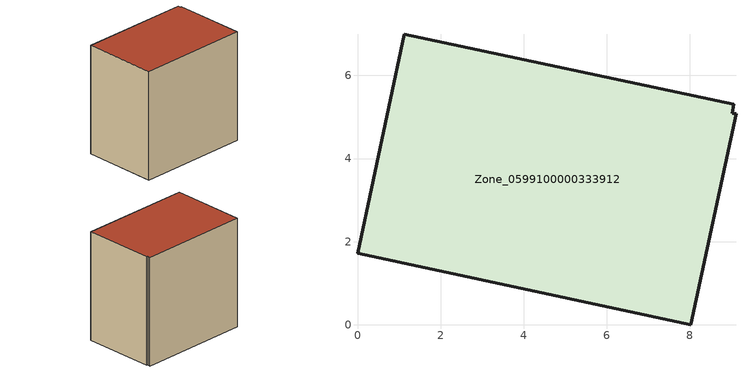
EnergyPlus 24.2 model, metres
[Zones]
Zone_0599100000333912
 floor ground (C_G): 0,1.72 1.13,6.99 9.06,5.3 9.02,5.09 9.11,5.08 8.02,0 z0
 wall outside (C_F): 1.13,6.99 0,1.72 8.02,0 9.11,5.08 9.02,5.09 9.06,5.3 1.13,6.99 z0:8
 roof outside (C_R): 0,1.72 8.02,0 9.11,5.08 9.02,5.09 9.06,5.3 1.13,6.99 z8
[BUILDING]
Pand.0599100000333912: North Axis=0; Terrain=City; Loads Convergence Tolerance Value=0.04; Temperature Convergence Tolerance Value=0.4; Solar Distribution=FullExterior; Maximum Number of Warmup Days=25; Minimum Number of Warmup Days=1
[Site:Location]
Rotterdam.The.Hague.AP_ZH_NLD Design_Conditions: Latitude=51.96; Longitude=4.45; Time Zone=1; Elevation=-4.5
[SITE:GROUNDTEMPERATURE:BUILDINGSURFACE]
18, 18, 18, 18, 18, 18, 18, 18, 18, 18, 18, 18
[MATERIAL] Thermal Absorptance=0.9; Solar Absorptance=0.7; Visible Absorptance=0.7
Name | Roughness | Thickness | Conductivity | Density | Specific Heat
G.TI.1975-1991 | MediumSmooth | 0.15 | 0.288461 | 540 | 1210
F.TI.1975-1991 | Rough | 0.3 | 0.230769 | 1920 | 840
R.TI.1975-1991 | MediumRough | 0.2 | 0.153846 | 1500 | 1000
[CONSTRUCTION]
C_G: G.TI.1975-1991
C_F: F.TI.1975-1991
C_R: R.TI.1975-1991
[ZONE]
Zone_0599100000333912: Type=1; Multiplier=1; Ceiling Height=Autocalculate; Volume=Autocalculate; Floor Area=autocalculate; Part of Total Floor Area=Yes
[ZONEINFILTRATION:DESIGNFLOWRATE]
Infil_Zone_0599100000333912: Zone or ZoneList or Space or SpaceList=Zone_0599100000333912; Schedule=AlwaysOn; Design Flow Rate Calculation Method=Flow/Area; Flow Rate per Floor Area=0.003; Constant Term Coefficient=1; Temperature Term Coefficient=0; Velocity Term Coefficient=0; Velocity Squared Term Coefficient=0
[HVACTEMPLATE:ZONE:IDEALLOADSAIRSYSTEM]
Zone_0599100000333912: Maximum Heating Supply Air Temperature=50; Minimum Cooling Supply Air Temperature=13; Maximum Heating Supply Air Humidity Ratio=0.0156; Minimum Cooling Supply Air Humidity Ratio=0.0077; Heating Limit=NoLimit; Cooling Limit=NoLimit; Dehumidification Control Type=ConstantSensibleHeatRatio; Cooling Sensible Heat Ratio=0.7; Dehumidification Setpoint=60; Humidification Control Type=None; Humidification Setpoint=30; Outdoor Air Method=None; Outdoor Air Flow Rate per Person=0.00944; Outdoor Air Flow Rate per Zone Floor Area=0; Outdoor Air Flow Rate per Zone=0; Demand Controlled Ventilation Type=None; Outdoor Air Economizer Type=NoEconomizer; Heat Recovery Type=None; Sensible Heat Recovery Effectiveness=0.7; Latent Heat Recovery Effectiveness=0.65
[ZONECONTROL:THERMOSTAT]
ThermostatControl_Zone_0599100000333912: Zone or ZoneList=Zone_0599100000333912; Control Type Schedule=DualSetpointControlType; Control 1=Thermostat_Zone_0599100000333912; Temperature Difference Between Cutout And Setpoint=0
[THERMOSTATSETPOINT:DUALSETPOINT]
Thermostat_Zone_0599100000333912: Heating Setpoint Temperature Schedule=HeatingSetpoint_Zone_0599100000333912; Cooling Setpoint Temperature Schedule=CoolingSetpoint_Zone_0599100000333912
[SCHEDULE:COMPACT]
HeatingSetpoint_Zone_0599100000333912: Through: 12/31, For: AllDays, Until: 24:00, 21
CoolingSetpoint_Zone_0599100000333912: Through: 12/31, For: AllDays, Until: 24:00, 24
DualSetpointControlType: Through: 12/31, For: AllDays, Until: 24:00, 4
AlwaysOn: Through: 12/31, For: AllDays, Until: 24:00, 1
